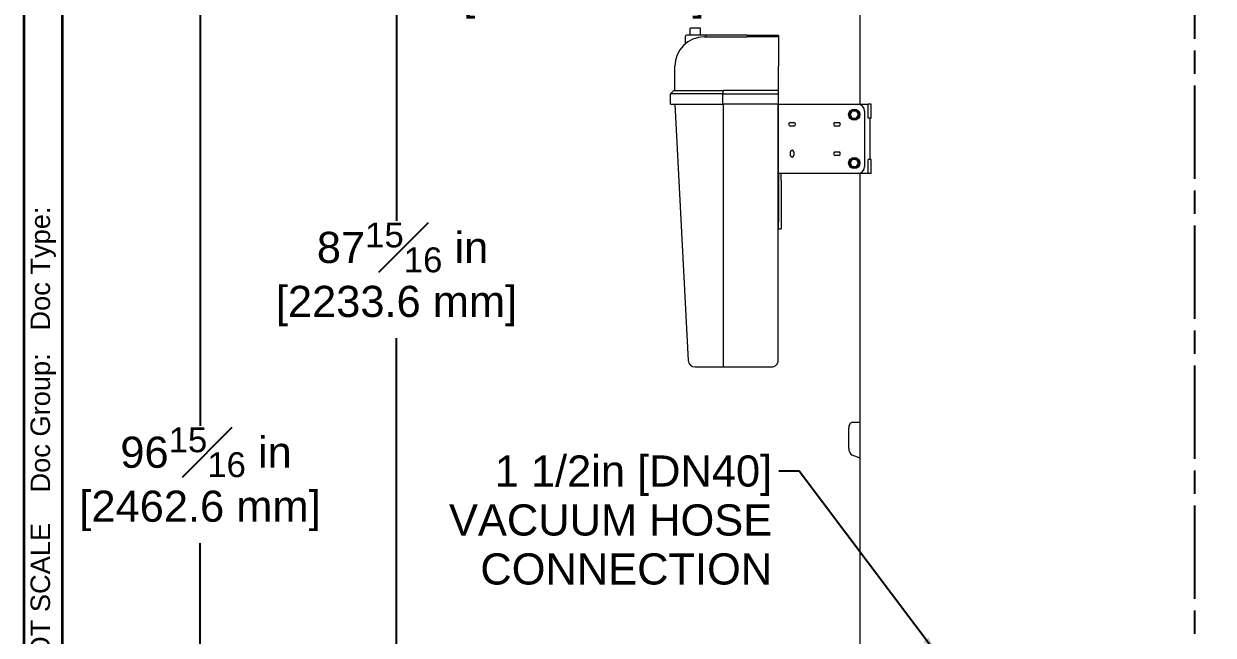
# Model space of a CAD drawing. Header units: inches. Extents: x 19 to 503, y 7 to 322.
# Drawn here: x 18.7 to 104.9, y 73.8 to 118.1 of the extents above; entities that cross this region are included whole.
import ezdxf

# ---------------------------------------------------------------- set-up
doc = ezdxf.new("R2010")
doc.units = ezdxf.units.IN
doc.header["$LTSCALE"] = 15
doc.header["$MEASUREMENT"] = 0
doc.linetypes.add('CHAIN', pattern=[0.7087, 0.4724, -0.0591, 0.1181, -0.0591])
doc.layers.get('0').update_dxf_attribs({"lineweight": 25})
for name, color, linetype, lineweight in [('Border', 7, 'Continuous', 35), ('Dimension (ANSI)', 7, 'Continuous', 25), ('Symbol (ANSI)', 7, 'Continuous', 25), ('Visible (ANSI)', 7, 'Continuous', 50)]:
    doc.layers.add(name, color=color, linetype=linetype, lineweight=lineweight)
doc.layers.add('Centerline', color=5, linetype='CHAIN', lineweight=25, true_color=0x0000ff)
doc.styles.add('MEMCOR Medium', font='arial.ttf')
doc.styles.add('Standard A-B-C', font='arial.ttf')
doc.styles.add('Standard D-E', font='arial.ttf')
doc.dimstyles.new('Default (ANSI)', dxfattribs={"dimscale": 15, "dimtxt": 0.15, "dimasz": 0.098425, "dimexe": 0.125, "dimexo": 0.0625, "dimgap": 0.031496, "dimtad": 0, "dimtih": 1, "dimtoh": 1, "dimdec": 4, "dimrnd": 1e-08, "dimzin": 3, "dimdsep": 46, "dimlunit": 5, "dimtxsty": 'MEMCOR Medium', "dimcen": 0.09, "dimdle": 0.393701, "dimclrd": 256, "dimclre": 256, "dimclrt": 256, "dimadec": 0, "dimazin": 1, "dimtfac": 0.8, "dimtofl": 0, "dimtmove": 0, "dimatfit": 3, "dimfxl": 1, "dimfrac": 1, "dimtolj": 1, "dimtzin": 4, "dimlwd": -1, "dimlwe": -1, "dimarcsym": 0})
doc.dimstyles.new('in [mm] D-E NeptuneBenson$7', dxfattribs={"dimscale": 15, "dimtxt": 0.15, "dimasz": 0.098425, "dimexe": 0.125, "dimexo": 0.063, "dimgap": 0.031496, "dimtad": 0, "dimtih": 1, "dimtoh": 1, "dimdec": 4, "dimrnd": 1e-08, "dimzin": 3, "dimdsep": 46, "dimlunit": 5, "dimtxsty": 'Standard D-E', "dimcen": 0.09, "dimdle": 0.393701, "dimclrd": 256, "dimclre": 256, "dimclrt": 256, "dimadec": 1, "dimazin": 1, "dimtfac": 1, "dimtofl": 0, "dimtmove": 0, "dimatfit": 3, "dimfxl": 1, "dimfrac": 1, "dimtolj": 1, "dimtzin": 4, "dimlwd": -1, "dimlwe": -1, "dimarcsym": 0})

# ---------------------------------------------------------------- blocks, each defined once
blk = doc.blocks.new('Borders 22x34_D')
at = {"layer": 'Border'}
for p, q in [((1.25, 21.5), (1.25, 0.5)), ((1.4375, 0.5), (1.4375, 21.3125))]:
    blk.add_line(p, q, dxfattribs=at)
at = {"layer": 'Border', "insert": (1.3437, 3.875), "char_height": 0.094, "attachment_point": 4, "rotation": 90, "style": 'Standard A-B-C'}
blk.add_mtext('\\fArial|b0|i0;{\\H0.0940;BAR = 1" AT PLOT SCALE    Doc Group:   Doc Type: }', dxfattribs=at)
blk = doc.blocks.new('*D19')
at = {"layer": 'Defpoints', "color": 0, "transparency": 16777216}
for p in [(76.504, 130.124), (130.574, 130.124), (130.574, 121.816)]:
    blk.add_point(p, dxfattribs=at)
at = {"layer": 'Dimension (ANSI)', "transparency": 16777216}
for p, q in [((76.504, 129.186), (76.504, 119.941)), ((130.574, 129.186), (130.574, 119.941)), ((76.504, 121.816), (68.289, 121.816)), ((129.097, 121.816), (77.98, 121.816))]:
    blk.add_line(p, q, dxfattribs=at)
for points in [[(77.98, 122.062), (77.98, 121.57), (76.504, 121.816)], [(129.097, 122.062), (129.097, 121.57), (130.574, 121.816)]]:
    blk.add_solid(points, dxfattribs=at)
at = {"layer": 'Dimension (ANSI)', "transparency": 16777216, "char_height": 2.25, "attachment_point": 5, "style": 'MEMCOR Medium'}
for s, insert in [('\\A1; 54{\\H0.8x;\\S1#16;} in', (59.29, 124.13)), ('\\A1;[1373.4 mm]', (59.29, 119.902))]:
    blk.add_mtext(s, dxfattribs=dict(at, insert=insert))
blk = doc.blocks.new('*D21')
at = {"layer": 'Defpoints', "color": 0, "transparency": 16777216}
for p in [(45.734, 131.494), (84.314, 131.494), (80.815, 43.556)]:
    blk.add_point(p, dxfattribs=at)
at = {"layer": 'Dimension (ANSI)', "transparency": 16777216}
for p, q in [((83.377, 131.494), (43.859, 131.494)), ((45.734, 130.017), (45.734, 103.807)), ((45.734, 45.033), (45.734, 95.319)), ((79.877, 43.556), (43.859, 43.556))]:
    blk.add_line(p, q, dxfattribs=at)
for points in [[(45.488, 130.017), (45.98, 130.017), (45.734, 131.494)], [(45.488, 45.033), (45.98, 45.033), (45.734, 43.556)]]:
    blk.add_solid(points, dxfattribs=at)
at = {"layer": 'Dimension (ANSI)', "transparency": 16777216, "char_height": 2.25, "attachment_point": 5, "style": 'MEMCOR Medium'}
for s, insert in [('\\A1; 87{\\H0.8x;\\S15#16;} in', (45.734, 101.893)), ('\\A1;[2233.6 mm]', (45.734, 97.649))]:
    blk.add_mtext(s, dxfattribs=dict(at, insert=insert))
blk = doc.blocks.new('*D28')
at = {"layer": 'Defpoints', "color": 0, "transparency": 16777216}
for p in [(31.507, 140.509), (102.964, 140.509), (80.815, 43.556)]:
    blk.add_point(p, dxfattribs=at)
at = {"layer": 'Dimension (ANSI)', "transparency": 16777216}
for p, q in [((102.026, 140.509), (29.632, 140.509)), ((31.507, 139.032), (31.507, 88.995)), ((31.507, 45.033), (31.507, 80.507)), ((79.877, 43.556), (29.632, 43.556))]:
    blk.add_line(p, q, dxfattribs=at)
for points in [[(31.261, 139.032), (31.753, 139.032), (31.507, 140.509)], [(31.261, 45.033), (31.753, 45.033), (31.507, 43.556)]]:
    blk.add_solid(points, dxfattribs=at)
at = {"layer": 'Dimension (ANSI)', "transparency": 16777216, "char_height": 2.25, "attachment_point": 5, "style": 'MEMCOR Medium'}
for s, insert in [('\\A1; 96{\\H0.8x;\\S15#16;} in', (31.507, 87.081)), ('\\A1;[2462.6 mm]', (31.507, 82.837))]:
    blk.add_mtext(s, dxfattribs=dict(at, insert=insert))

msp = doc.modelspace()

# ---------------------------------------------------------------- linework, layer by layer
at = {"layer": 'Centerline', "ltscale": 0.952448}
msp.add_line((103.53866, 46.1093), (103.53866, 143.2342), dxfattribs=at)
at = {"layer": 'Visible (ANSI)', "linetype": 'Continuous', "lineweight": 18}
for p, q in [((79.28895, 112.2437), (79.28895, 123.7437)), ((66.6244, 117.1187), (66.6244, 116.60331)), ((68.1244, 117.2437), (66.7494, 117.2437)), ((67.7494, 117.7437), (66.9994, 117.7437)), ((66.9994, 117.2437), (66.9994, 117.7437)), ((67.7494, 117.2437), (67.7494, 117.7437)), ((68.01177, 117.1187), (68.1244, 117.1187)), ((71.1296, 117.2437), (68.1244, 117.2437)), ((68.1244, 117.2437), (68.1244, 117.11483)), ((71.1296, 117.2437), (73.38804, 117.2437)), ((71.1296, 117.2437), (71.1296, 117.11602)), ((73.38804, 117.1187), (72.27273, 117.1187)), ((73.38804, 117.2437), (73.38804, 117.1187)), ((73.38804, 117.1187), (73.38804, 114.9937)), ((65.88677, 113.2437), (65.88677, 114.9937)), ((73.38804, 113.2437), (73.38804, 114.9937)), ((65.81537, 113.2437), (65.56537, 112.9937)), ((69.35964, 112.9937), (65.56537, 112.9937)), ((65.56537, 112.2437), (65.56537, 112.9937)), ((65.81537, 113.2437), (69.37163, 113.2437)), ((69.35964, 112.9937), (73.38804, 112.9937)), ((69.35964, 112.2437), (69.35964, 112.9937)), ((73.38804, 113.2437), (69.37163, 113.2437)), ((73.38804, 112.9937), (73.38804, 113.2437)), ((73.38804, 112.2437), (73.38804, 112.9937)), ((65.56537, 112.2437), (69.35964, 112.2437)), ((65.8744, 112.2437), (66.84947, 93.71742)), ((73.38804, 112.2437), (69.35964, 112.2437)), ((69.3744, 112.2437), (69.3744, 93.72402)), ((73.3744, 93.7437), (73.3744, 112.2437)), ((73.38804, 112.2437), (73.76304, 112.2437)), ((73.38804, 107.2437), (73.38804, 112.2437)), ((73.76304, 112.2437), (79.12148, 112.2437)), ((79.12148, 112.2437), (79.87214, 112.2437)), ((80.10724, 112.2437), (79.87214, 112.2437)), ((79.87214, 111.2437), (79.87214, 112.2437)), ((80.10724, 111.2437), (80.10724, 112.2437)), ((78.53178, 111.50795), (78.5525, 111.50417)), ((78.60274, 111.59055), (78.54866, 111.60043)), ((79.62148, 111.7437), (79.62148, 107.7437)), ((80.10724, 111.2437), (79.87214, 111.2437)), ((79.99648, 111.2437), (79.99648, 108.2437)), ((74.24648, 110.9187), (74.49648, 110.9187)), ((74.49648, 110.6687), (74.24648, 110.6687)), ((77.49648, 110.9187), (77.74648, 110.9187)), ((77.74648, 110.6687), (77.49648, 110.6687)), ((74.24648, 108.5487), (74.24648, 108.7987)), ((74.49648, 108.7987), (74.49648, 108.5487)), ((77.49648, 108.7987), (77.74648, 108.7987)), ((77.74648, 108.5487), (77.49648, 108.5487)), ((78.53178, 108.00795), (78.5525, 108.00417)), ((78.60274, 108.09055), (78.54866, 108.10043)), ((80.10724, 108.2437), (79.87214, 108.2437)), ((79.87214, 107.2437), (79.87214, 108.2437)), ((80.10724, 107.2437), (80.10724, 108.2437)), ((73.38804, 107.2437), (73.38804, 106.7437)), ((73.76304, 107.2437), (73.38804, 107.2437)), ((73.57554, 106.7437), (73.57554, 107.2437)), ((79.12148, 107.2437), (73.76304, 107.2437)), ((79.87214, 107.2437), (79.12148, 107.2437)), ((79.28895, 63.0527), (79.28895, 107.2437)), ((80.10724, 107.2437), (79.87214, 107.2437)), ((73.38804, 106.7437), (73.38804, 103.7437)), ((73.57554, 106.7437), (73.57554, 103.7437)), ((73.38804, 103.2437), (73.38804, 103.7437)), ((73.57554, 103.7437), (73.57554, 103.2437)), ((73.38804, 103.2437), (73.57554, 103.2437)), ((67.34878, 93.2437), (69.38933, 93.2437)), ((69.3744, 93.72402), (69.3744, 93.72398)), ((69.38933, 93.2437), (72.8744, 93.2437)), ((78.46906, 87.3552), (78.46906, 88.8437)), ((78.7519, 89.2437), (79.28895, 89.2437)), ((79.28895, 86.64709), (78.72561, 86.87439))]:
    msp.add_line(p, q, dxfattribs=at)
for centre in [(78.87148, 111.4937), (78.87148, 107.9937)]:
    msp.add_circle(centre, 0.406, dxfattribs=at)
for centre, radius, start, end in [((68.01177, 114.9937), 2.125, 90, 180), ((66.7494, 117.1187), 0.125, 90, 180), ((79.12148, 111.7437), 0.5, 0, 90), ((78.87148, 111.4937), 0.34, 177.597251, 161.7057647), ((78.87148, 111.4937), 0.281, 149.8161515, 209.8161515), ((78.87148, 111.4937), 0.281, 209.8161515, 269.8161515), ((78.87148, 111.4937), 0.281, 89.8161515, 149.8161515), ((78.87148, 111.4937), 0.281, 269.8161515, 329.8161515), ((78.87148, 111.4937), 0.281, 29.8161515, 89.8161515), ((78.87148, 111.4937), 0.281, 329.8161515, 29.8161515), ((74.24648, 110.7937), 0.125, 90, 270), ((74.49648, 110.7937), 0.125, 270, 90), ((77.49648, 110.7937), 0.125, 90, 270), ((77.74648, 110.7937), 0.125, 270, 90), ((74.37148, 108.7987), 0.125, 0, 180), ((74.37148, 108.5487), 0.125, 180, 0), ((77.49648, 108.6737), 0.125, 90, 270), ((77.74648, 108.6737), 0.125, 270, 90), ((78.87148, 107.9937), 0.34, 177.597251, 161.7057647), ((78.87148, 107.9937), 0.281, 149.8161515, 209.8161515), ((78.87148, 107.9937), 0.281, 209.8161515, 269.8161515), ((78.87148, 107.9937), 0.281, 89.8161515, 149.8161515), ((78.87148, 107.9937), 0.281, 269.8161515, 329.8161515), ((78.87148, 107.9937), 0.281, 29.8161515, 89.8161515), ((78.87148, 107.9937), 0.281, 329.8161515, 29.8161515), ((79.12148, 107.7437), 0.5, 270, 0), ((67.34878, 93.7437), 0.5, 183.0127875, 270)]:
    msp.add_arc(centre, radius, start, end, dxfattribs=at)
for centre, major_axis, ratio, start_param, end_param in [((72.27273, 114.9937), (-22.76606, 0), 0.09334071, 4.71238898, 4.76262215), ((78.7519, 88.8437), (0, 0.4), 0.70710678, 0, 1.57079633), ((78.82261, 87.3552), (0, -0.5), 0.70710678, 4.71238898, 6.00526251)]:
    msp.add_ellipse(centre, major_axis=major_axis, ratio=ratio, start_param=start_param, end_param=end_param, dxfattribs=at)
for points, knots in [([(68.1244, 117.11483), (68.1244, 117.11424), (68.12625, 117.11367), (68.13858, 117.11196), (68.15671, 117.11119), (68.2194, 117.11026), (68.2742, 117.11074), (68.45174, 117.11272), (68.60239, 117.11452), (68.90988, 117.1163), (69.12844, 117.11649), (69.34479, 117.11389)], [-71.64186037, -71.64186037, -71.64186037, -71.64186037, -71.40431492, -71.40431492, -70.85251163, -70.85251163, -69.95071799, -69.95071799, -68.02154672, -68.02154672, -64.74476424, -64.74476424, -64.74476424, -64.74476424]), ([(69.64418, 117.11131), (69.76515, 117.11084), (69.88422, 117.11055), (69.99857, 117.11055), (70.1248, 117.11055), (70.2532, 117.11087), (70.38285, 117.11137)], [28.61566073, 28.61566073, 28.61566073, 28.61566073, 29.49083043, 29.49083043, 29.49083043, 30.45697884, 30.45697884, 30.45697884, 30.45697884]), ([(70.38285, 117.11137), (70.54726, 117.11207), (70.7137, 117.11309), (70.96344, 117.11484), (71.04661, 117.11546), (71.1296, 117.11602)], [0.96614841, 0.96614841, 0.96614841, 0.96614841, 2.19142906, 2.19142906, 2.80272071, 2.80272071, 2.80272071, 2.80272071]), ([(69.3744, 93.72398), (69.37448, 93.65895), (69.37497, 93.59505), (69.37666, 93.47667), (69.37786, 93.42332), (69.38076, 93.33431), (69.38244, 93.2995), (69.38589, 93.25486), (69.38762, 93.24379), (69.38931, 93.2437), (69.38932, 93.2437), (69.38933, 93.2437)], [0, 0, 0, 0, 0.4958908, 0.4958908, 0.99192361, 0.99192361, 1.48822485, 1.48822485, 1.94932359, 1.94932359, 1.95126964, 1.95126964, 1.95126964, 1.95126964]), ([(72.8744, 93.2437), (72.9384, 93.2437), (73.00262, 93.25583), (73.09573, 93.29408), (73.12644, 93.31041), (73.18778, 93.35218), (73.21873, 93.37871), (73.27356, 93.43994), (73.29779, 93.47409), (73.33848, 93.55243), (73.35452, 93.59604), (73.36939, 93.66852), (73.37268, 93.6947), (73.37388, 93.72085)], [-0.00201124, -0.00201124, -0.00201124, -0.00201124, 0.53239417, 0.53239417, 0.80323069, 0.80323069, 1.09757948, 1.09757948, 1.37636737, 1.37636737, 1.65515527, 1.65515527, 1.80495609, 1.80495609, 1.80495609, 1.80495609]), ([(73.37388, 93.72085), (73.37406, 93.72466), (73.37419, 93.72847), (73.37436, 93.73608), (73.3744, 93.73989), (73.3744, 93.7437)], [0, 0, 0, 0, 0.0217918229, 0.0217918229, 0.0435836457, 0.0435836457, 0.0435836457, 0.0435836457])]:
    msp.add_open_spline(points, degree=3, knots=knots, dxfattribs=at)
for points in [[(69.34479, 117.11389), (69.44044, 117.11288), (69.54039, 117.11187), (69.64418, 117.11131)], [(69.37163, 113.2437), (69.3677, 113.1604), (69.3637, 113.077), (69.35964, 112.9937)]]:
    msp.add_open_spline(points, degree=3, dxfattribs=at)
for points in [[(78.54701, 111.49474), (78.59072, 111.5699), (78.62858, 111.63498)], [(78.62768, 111.35398), (78.59024, 111.41931), (78.54701, 111.49474)], [(78.70834, 111.21322), (78.66512, 111.28866), (78.62768, 111.35398)], [(78.62858, 111.63498), (78.66644, 111.70007), (78.71015, 111.77522)], [(78.87058, 111.2127), (78.79529, 111.21294), (78.70834, 111.21322)], [(78.71015, 111.77522), (78.79709, 111.77494), (78.87238, 111.7747)], [(79.03281, 111.21218), (78.94587, 111.21246), (78.87058, 111.2127)], [(78.87238, 111.7747), (78.94768, 111.77446), (79.03462, 111.77418)], [(79.11438, 111.35242), (79.07653, 111.28734), (79.03281, 111.21218)], [(79.03462, 111.77418), (79.07785, 111.69875), (79.11528, 111.63342)], [(79.19595, 111.49266), (79.15224, 111.41751), (79.11438, 111.35242)], [(79.11528, 111.63342), (79.15272, 111.56809), (79.19595, 111.49266)], [(78.54701, 107.99474), (78.59072, 108.0699), (78.62858, 108.13498)], [(78.62768, 107.85398), (78.59024, 107.91931), (78.54701, 107.99474)], [(78.70834, 107.71322), (78.66512, 107.78866), (78.62768, 107.85398)], [(78.62858, 108.13498), (78.66644, 108.20007), (78.71015, 108.27522)], [(78.87058, 107.7127), (78.79529, 107.71294), (78.70834, 107.71322)], [(78.71015, 108.27522), (78.79709, 108.27494), (78.87238, 108.2747)], [(79.03281, 107.71218), (78.94587, 107.71246), (78.87058, 107.7127)], [(78.87238, 108.2747), (78.94768, 108.27446), (79.03462, 108.27418)], [(79.11438, 107.85242), (79.07653, 107.78734), (79.03281, 107.71218)], [(79.03462, 108.27418), (79.07785, 108.19875), (79.11528, 108.13342)], [(79.19595, 107.99266), (79.15224, 107.91751), (79.11438, 107.85242)], [(79.11528, 108.13342), (79.15272, 108.06809), (79.19595, 107.99266)]]:
    msp.add_rational_spline(points, [1, 1.0379548493, 1], degree=2, dxfattribs=at)

# ---------------------------------------------------------------- block references
at = {"xscale": 15, "yscale": 15, "zscale": 15}
msp.add_blockref('Borders 22x34_D', (0, 0), dxfattribs=at)

# ---------------------------------------------------------------- texts
at = {"layer": 'Symbol (ANSI)', "insert": (72.93071, 86.84715), "char_height": 2.2500001, "width": 24.2818228, "attachment_point": 3, "line_spacing_factor": 0.944221, "style": 'Standard D-E'}
msp.add_mtext('\\fArial|b0|i0;1 1/2in [DN40]\\P\\fArial|b0|i0;VACUUM HOSE \\P\\fArial|b0|i0;CONNECTION', dxfattribs=at)

# ---------------------------------------------------------------- dimensions: what is measured, and where the dimension line sits
at = {"layer": 'Dimension (ANSI)'}
for base, p1, p2, angle, text, override, picture, middle in [((31.50691, 140.5087), (80.81468, 43.5562), (102.96366, 140.5087), 90, ' <> in\\X[2462.6 mm]', {"dimgap": 0.031496, "dimdec": 4, "dimpost": '', "dimtol": 0, "dimlim": 0, "dimtp": 0, "dimtm": 0, "dimtdec": 2, "dimatfit": 1}, '*D28', (31.50691, 84.7509)), ((45.73377, 131.4937), (80.81468, 43.5562), (84.31424, 131.4937), 90, ' <> in\\X[2233.6 mm]', {"dimgap": 0.031496, "dimdec": 4, "dimpost": '', "dimtol": 0, "dimlim": 0, "dimtp": 0, "dimtm": 0, "dimtdec": 2, "dimatfit": 1}, '*D21', (45.73377, 99.56289)), ((130.57354, 121.81607), (76.50377, 130.1237), (130.57354, 130.1237), 180, ' <> in\\X[1373.4 mm]', {"dimgap": 0.031496, "dimtih": 0, "dimtoh": 0, "dimdec": 4, "dimpost": '', "dimtol": 0, "dimlim": 0, "dimtp": 0, "dimtm": 0, "dimtdec": 2, "dimatfit": 2}, '*D19', (59.29015, 121.81607))]:
    dim = msp.add_linear_dim(base=base, p1=p1, p2=p2, angle=angle, text=text, dimstyle='Default (ANSI)', override=override, dxfattribs=at)
    dim.commit()
    dim.dimension.update_dxf_attribs({"geometry": picture, "text_midpoint": middle, "dimtype": 160})

# ---------------------------------------------------------------- leaders
at = {"layer": 'Symbol (ANSI)', "annotation_type": 0, "has_hookline": 1, "hookline_direction": 1, "text_width": 23.21982}
msp.add_leader([(84.95093, 72.36649), (74.87953, 85.72215), (73.40315, 85.72215)], dimstyle='in [mm] D-E NeptuneBenson$7', override={"dimtad": 0}, dxfattribs=at)

doc.saveas('drawing.dxf')
